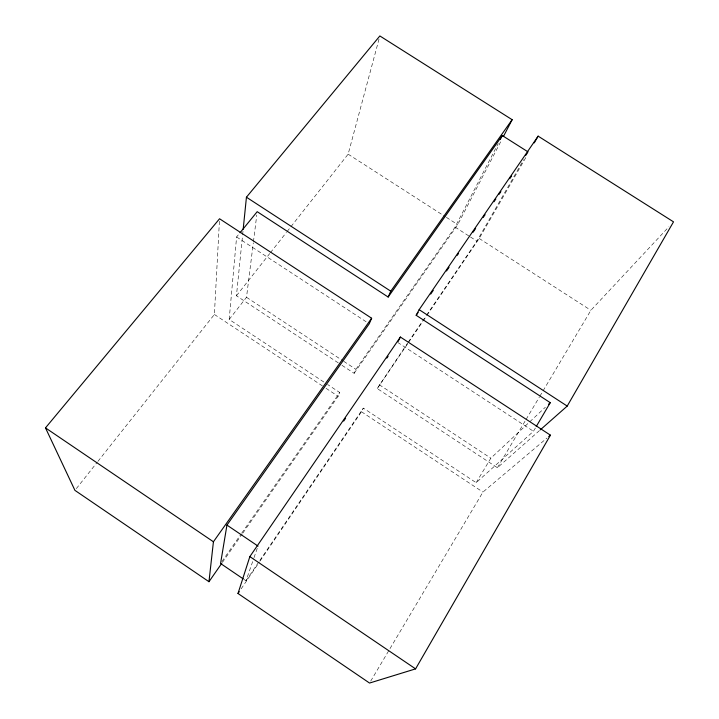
<?xml version="1.0" encoding="UTF-8"?>
<svg xmlns="http://www.w3.org/2000/svg" width="719" height="719" viewBox="0 0 719 719"><rect width="100%" height="100%" fill="white"/><g stroke="black" fill="none" stroke-linecap="round" stroke-linejoin="round"><path stroke-width="0.54" stroke-dasharray="3.6 2.7" d="M97.946 461.355L214.388 314.473L219.43 220.985M323.82 381.996L229.181 319.443L236.596 236.964L239.337 233.594M338.254 362.861L236.434 295.77L242.501 235.967M242.618 234.861L243.067 230.431M229.181 319.443L246.509 297.298L253.313 242.815M253.448 241.701L256.773 215.017M287.079 231.572L348.14 154.172L379.569 37.037M244.19 579.55L246.006 580.781L253.654 558.717M254.023 557.665L258.031 546.107M242.86 533.058L338.128 396.304L339.745 392.529L327.567 384.476M341.992 365.324L354.134 373.323L355.914 369.341L455.082 227.096L498.204 143.521M354.134 373.323L457.715 224.652L501.871 139.495M260.044 561.036L361.477 411.744L363.356 408.131L476.14 482.683L533.462 431.283L535.7 427.463M539.457 430.591L497.413 467.727L377.232 388.548L407.61 343.026M426.502 315.237L476.877 241.117L523.648 159.69M426.96 315.362L479.196 238.465L526.461 156.418M370.689 681.118L482.943 492.084L547.015 438.042M497.413 467.727L525.508 420.408M526.083 419.438L539.277 397.23M539.852 396.259L590.892 310.302L668.931 226.755M476.14 482.683L490.834 458.183L545.37 407.224M246.006 580.781L259.253 561.287M259.892 560.362L363.356 408.131M408.239 342.1L425.873 316.162M241.144 588.861L259.415 561.961M377.232 388.548L408.077 343.152M408.707 342.226L422.556 321.842M423.185 320.917L426.331 316.288M221.838 561.656L241.063 534.082M241.71 533.156L339.745 392.529M222.396 562.429L242.222 533.983M236.434 295.77L269.733 253.555M270.425 252.675L286.387 232.453M76.331 488.614L97.245 462.236M348.14 154.172L445.429 216.752M446.373 217.354L457.715 224.652M479.196 238.465L590.892 310.302M455.082 227.096L469.615 236.443M470.523 237.027L476.877 241.117M236.596 236.964L368.308 323.182M397.625 342.37L533.462 431.283M246.509 297.298L342.819 360.722M343.754 361.333L355.914 369.341M379.273 384.719L490.834 458.183M214.388 314.473L322.31 385.842M326.031 388.305L338.128 396.304M361.477 411.744L482.943 492.084"/><path stroke-width="1.08" d="M243.175 229.325L246.437 197.213L379.857 35.95L512.144 119.696L503.417 136.529M208.968 581.707L213.426 541.775L371.633 318.229L219.556 218.765L45.486 427.877L74.938 490.376L208.968 581.707L221.758 563.345M371.633 318.229L369.242 323.793L226.952 525.086L220.562 563.489L243.283 578.93M237.998 593.49L249.861 556.605L400.402 337.04L550.43 435.166L415.582 668.877L369.539 683.05L237.998 593.49L239.256 591.638M240.029 232.749L257.195 211.683L388.161 297.037L390.768 291.186L512.144 119.696M500.253 139.54L502.311 135.567L528.106 151.934M398.083 341.48L400.402 337.04M536.257 426.511L550.251 402.667L416.175 315.29L419.159 309.673L538.136 136.143L673.514 221.847L567.21 406.082L540.302 429.845M534.244 142.901L538.136 136.143M343.691 421.082L345.596 418.305M386.84 358.116L388.107 356.264M416.175 315.29L418.072 312.522M430.726 294.062L433.251 290.368M446.526 270.991L449.06 267.297M457.284 255.299L458.542 253.456M473.093 232.228L475.619 228.534M483.204 217.462L485.1 214.693M493.953 201.769L495.849 199.001M499.013 194.391L500.909 191.622M509.762 178.698L511.658 175.93M525.571 155.628L527.467 152.859M388.161 297.037L502.311 135.567M548.624 404.186L550.251 402.667M548.723 436.604L550.43 435.166M246.437 197.213L390.768 291.186M419.159 309.673L567.21 406.082M226.952 525.086L258.031 546.107M249.861 556.605L415.582 668.877M45.486 427.877L213.426 541.775"/></g></svg>
